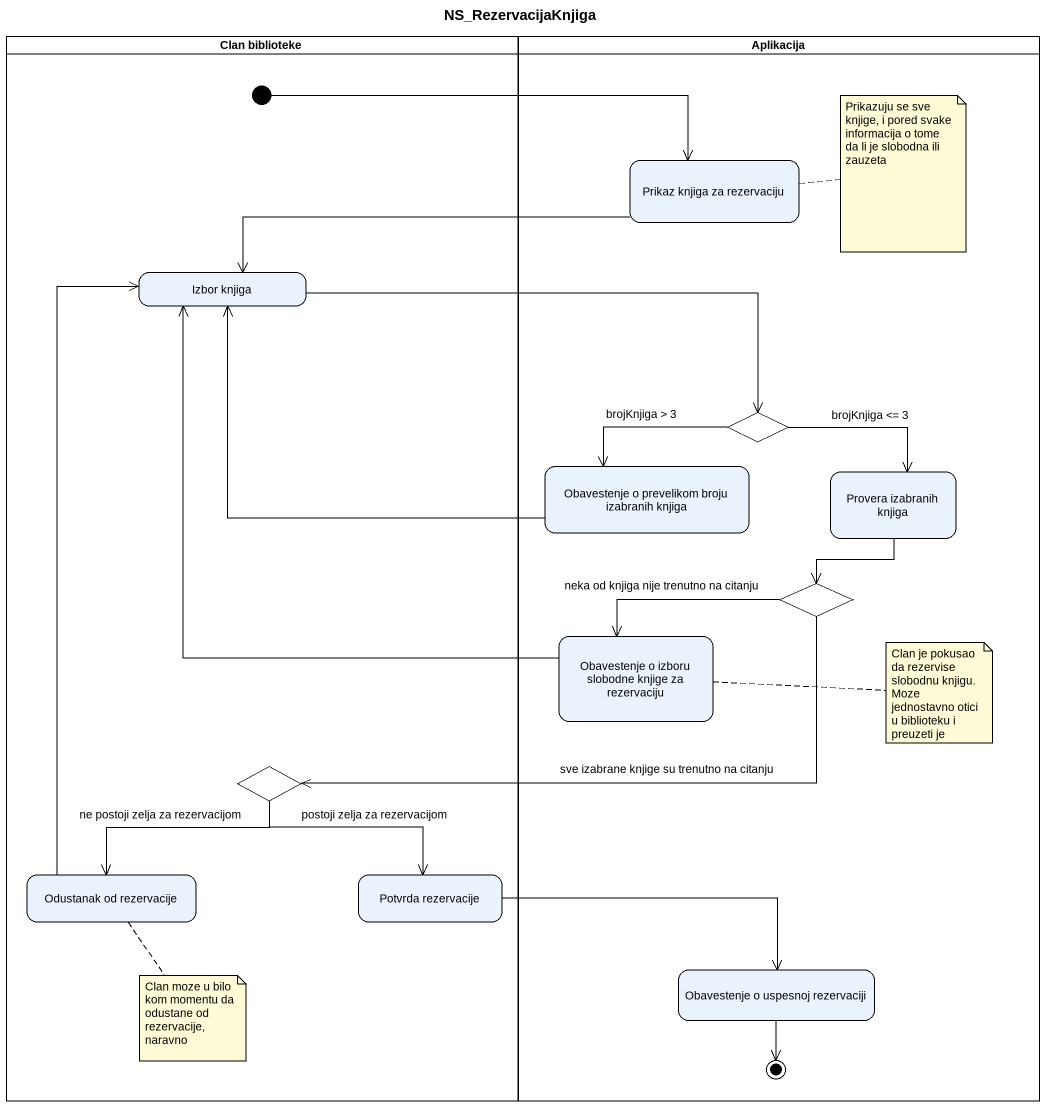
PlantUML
@startuml
title NS_RezervacijaKnjiga
hide empty description
state "Clan biblioteke" as Clan_biblioteke <<partition>> {
  state initial1 <<start>>
  state "Izbor knjiga" as Izbor_knjiga
  state choice3 <<choice>>
  state "Odustanak od rezervacije" as Odustanak_od_rezervacije
  state "Potvrda rezervacije" as Potvrda_rezervacije
}
state Aplikacija <<partition>> {
  state "Prikaz knjiga za rezervaciju" as Prikaz_knjiga_za_rezervaciju
  state choice1 <<choice>>
  state "Obavestenje o prevelikom broju izabranih knjiga" as Obavestenje_o_prevelikom
  state "Provera izabranih knjiga" as Provera_izabranih_knjiga
  state choice2 <<choice>>
  state "Obavestenje o izboru slobodne knjige za rezervaciju" as Obavestenje_o_izboru
  state "Obavestenje o uspesnoj rezervaciji" as Obavestenje_o_uspesnoj
  Obavestenje_o_uspesnoj --> [*]
}
initial1 -right-> Prikaz_knjiga_za_rezervaciju
Prikaz_knjiga_za_rezervaciju -left-> Izbor_knjiga
Izbor_knjiga -right-> choice1
choice1 --> Obavestenje_o_prevelikom : brojKnjiga > 3
choice1 -right-> Provera_izabranih_knjiga : brojKnjiga <= 3
Obavestenje_o_prevelikom -left-> Izbor_knjiga
Provera_izabranih_knjiga --> choice2
choice2 -left-> Obavestenje_o_izboru : neka od knjiga nije trenutno na citanju
choice2 -left-> choice3 : sve izabrane knjige su trenutno na citanju
Obavestenje_o_izboru -up-> Izbor_knjiga
choice3 --> Odustanak_od_rezervacije : ne postoji zelja za rezervacijom
choice3 --> Potvrda_rezervacije : postoji zelja za rezervacijom
Odustanak_od_rezervacije -up-> Izbor_knjiga
Potvrda_rezervacije -right-> Obavestenje_o_uspesnoj
note right of Prikaz_knjiga_za_rezervaciju : Prikazuju se sve knjige, i pored svake informacija o tome da li je slobodna ili zauzeta
note right of Obavestenje_o_izboru : Clan je pokusao da rezervise slobodnu knjigu. Moze jednostavno otici u biblioteku i preuzeti je
note bottom of Odustanak_od_rezervacije : Clan moze u bilo kom momentu da odustane od rezervacije, naravno
@enduml
